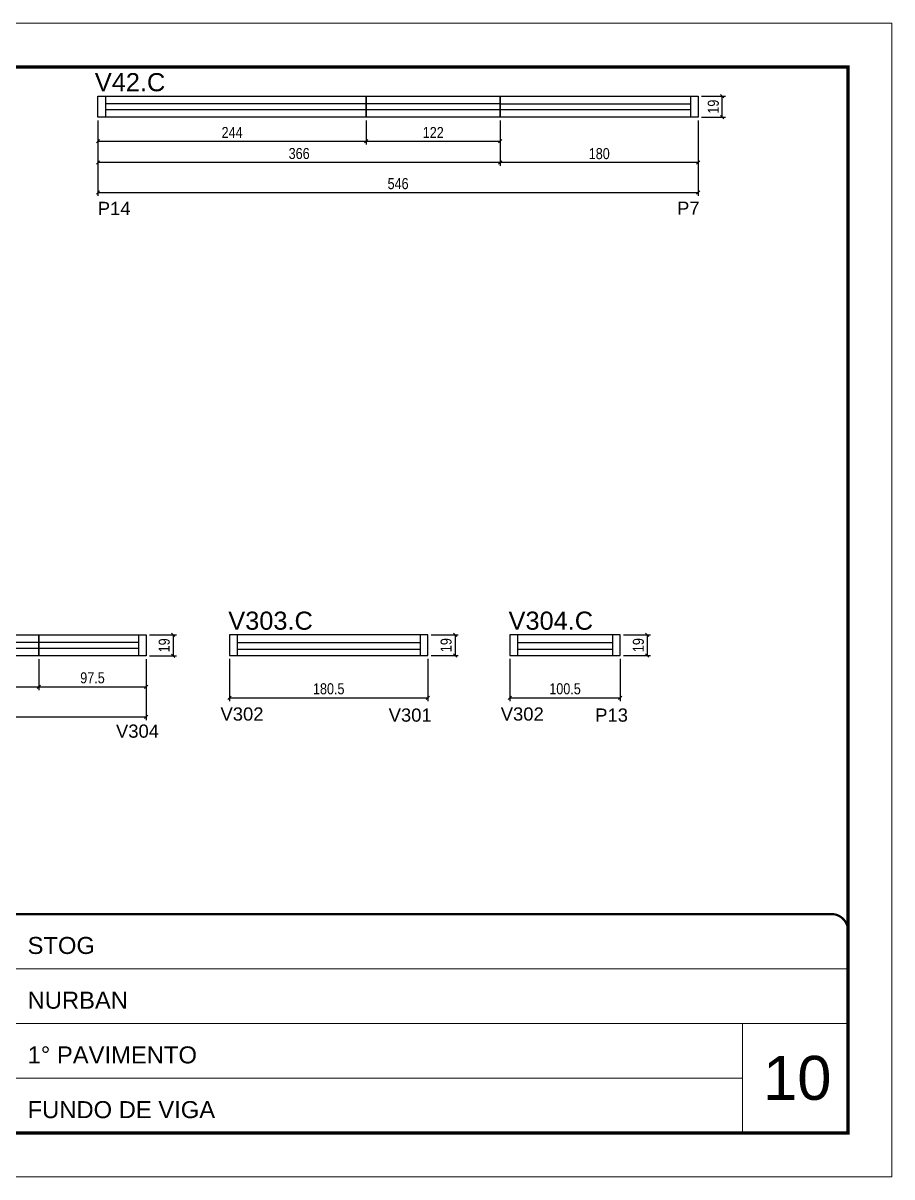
# Model space of a CAD drawing. Header units: millimetres. Extents: x 2455 to 8708, y 366 to 3713.
# Drawn here: x 4747 to 5537, y 366 to 1416 of the extents above; entities that cross this region are included whole.
import ezdxf

# ---------------------------------------------------------------- set-up
doc = ezdxf.new("R2010")
doc.units = ezdxf.units.MM
doc.linetypes.add('CONTINUO', pattern=[0])
doc.linetypes.add('DASHED', pattern=[0.75, 0.5, -0.25])
for name, color, linetype in [('5', 5, 'Continuous'), ('COTA', 241, 'Continuous'), ('NOMENCLATURA', 7, 'Continuous'), ('Painéis', 200, 'Continuous'), ('SARR_2.2x7', 40, 'Continuous')]:
    doc.layers.add(name, color=color, linetype=linetype)
for name, color, linetype, lineweight in [('CARIMBO', 255, 'Continuous', 9), ('Folhas', 255, 'Continuous', 9), ('SARRAFO DE PRESSAO', 251, 'DASHED', 9)]:
    doc.layers.add(name, color=color, linetype=linetype, lineweight=lineweight)
doc.styles.add('ARIAL', font='arial.ttf')
doc.styles.add('COTA TECNICA', font='techl___.ttf', dxfattribs={"height": 10})
doc.styles.add('COTA TECNICA-50', font='techl___.ttf', dxfattribs={"height": 10})
doc.styles.get("Standard").update_dxf_attribs({"font": 'arial.ttf'})
doc.dimstyles.new('COTA PAINEL-50', dxfattribs={"dimtxt": 10, "dimasz": 3, "dimexe": 3, "dimexo": 3, "dimgap": 3, "dimtad": 1, "dimdec": 1, "dimzin": 12, "dimdsep": 46, "dimtxsty": 'COTA TECNICA-50', "dimblk1": 'OBLIQUE', "dimblk2": 'OBLIQUE', "dimsah": 1, "dimcen": 0.9, "dimclrd": 4, "dimclre": 4, "dimclrt": 240, "dimadec": 1, "dimazin": 3, "dimtfac": 1, "dimtdec": 1, "dimtmove": 0, "dimatfit": 3, "dimfxl": 1, "dimtolj": 1, "dimtzin": 12, "dimarcsym": 0})
doc.dimstyles.new('PAINEL', dxfattribs={"dimtxt": 10, "dimasz": 3, "dimexe": 3, "dimexo": 3, "dimgap": 3, "dimtad": 1, "dimdec": 1, "dimzin": 12, "dimdsep": 46, "dimtxsty": 'COTA TECNICA', "dimblk1": 'OBLIQUE', "dimblk2": 'OBLIQUE', "dimsah": 1, "dimcen": 0.9, "dimclrd": 4, "dimclre": 4, "dimclrt": 240, "dimadec": 1, "dimazin": 3, "dimtfac": 1, "dimtdec": 1, "dimtmove": 0, "dimatfit": 3, "dimfxl": 1, "dimtolj": 1, "dimtzin": 12, "dimarcsym": 0})

# ---------------------------------------------------------------- blocks, each defined once
blk = doc.blocks.new('9999999999')
at = {"color": 30, "linetype": 'CONTINUO'}
for p, q in [((98564.6, 34379.6), (99584, 34379.6)), ((98564.6, 34329.8), (99488, 34329.8)), ((99584, 34329.8), (99488, 34329.8)), ((99488, 34329.8), (99488, 34230.2)), ((98564.6, 34280), (99488, 34280))]:
    blk.add_line(p, q, dxfattribs=at)
at = {"color": 30, "linetype": 'CONTINUO', "const_width": 2}
blk.add_lwpolyline([(99584, 34230.2), (99584, 34414.4, 0.414214), (99569, 34429.4), (98229, 34429.4, 0.414214), (98214, 34414.4), (98214, 34245.2, 0.414214), (98229, 34230.2), (99584, 34230.2)], format="xyb", dxfattribs=at)
at = {"layer": 'Folhas'}
blk.add_lwpolyline([(98139, 34190.2), (99624, 34190.2), (99624, 35240.2), (98139, 35240.2)], close=True, dxfattribs=at)
at = {"layer": 'Folhas', "color": 30, "const_width": 3}
blk.add_lwpolyline([(98214, 34230.2), (99584, 34230.2), (99584, 35200.2), (98214, 35200.2)], close=True, dxfattribs=at)
at = {"color": 7, "linetype": 'Continuous', "ltscale": 5, "style": 'ARIAL'}
for s, height, p in [('STOG', 15.48, (98837.7, 34393.1)), ('NURBAN', 15.48, (98837.7, 34343.3)), ('1° PAVIMENTO', 15.483, (98837.7, 34293.5)), ('FUNDO DE VIGA', 15.483, (98837.7, 34243.7))]:
    blk.add_text(s, height=height, dxfattribs=at).set_placement(p)
blk = doc.blocks.new('_Oblique')
at = {"color": 0, "linetype": 'ByBlock', "lineweight": -2}
blk.add_line((-0.5, -0.5), (0.5, 0.5), dxfattribs=at)
blk = doc.blocks.new('*D89')
at = {"layer": 'COTA', "color": 4, "linetype": 'ByBlock', "lineweight": -2, "transparency": 16777216}
for p, q in [((4815, 1327.3), (4815, 1285.9)), ((5181, 1327.3), (5181, 1285.9)), ((5181, 1288.9), (4815, 1288.9))]:
    blk.add_line(p, q, dxfattribs=at)
at = {"layer": 'Defpoints', "color": 0, "linetype": 'ByBlock', "transparency": 16777216}
for p in [(4815, 1330.3), (5181, 1330.3), (4815, 1288.9)]:
    blk.add_point(p, dxfattribs=at)
at = {"layer": 'COTA', "color": 4, "linetype": 'ByBlock', "lineweight": -2, "transparency": 16777216, "xscale": 3, "yscale": 3, "zscale": 3, "rotation": 180}
blk.add_blockref('_Oblique', (4815, 1288.9), dxfattribs=at)
at = {"layer": 'COTA', "color": 4, "linetype": 'ByBlock', "lineweight": -2, "transparency": 16777216, "xscale": 3, "yscale": 3, "zscale": 3}
blk.add_blockref('_Oblique', (5181, 1288.9), dxfattribs=at)
at = {"layer": 'COTA', "color": 240, "linetype": 'ByBlock', "transparency": 16777216, "insert": (4998, 1297.1), "char_height": 10, "attachment_point": 5, "style": 'COTA TECNICA-50'}
blk.add_mtext('\\A1;366', dxfattribs=at)
blk = doc.blocks.new('*D90')
at = {"layer": 'COTA', "color": 4, "linetype": 'ByBlock', "lineweight": -2, "transparency": 16777216}
for p, q in [((4815, 1327.3), (4815, 1305.3)), ((5059, 1327.3), (5059, 1305.3)), ((4815, 1308.3), (5059, 1308.3))]:
    blk.add_line(p, q, dxfattribs=at)
at = {"layer": 'Defpoints', "color": 0, "linetype": 'ByBlock', "transparency": 16777216}
for p in [(4815, 1330.3), (5059, 1330.3), (5059, 1308.3)]:
    blk.add_point(p, dxfattribs=at)
at = {"layer": 'COTA', "color": 4, "linetype": 'ByBlock', "lineweight": -2, "transparency": 16777216, "xscale": 3, "yscale": 3, "zscale": 3, "rotation": 180}
blk.add_blockref('_Oblique', (4815, 1308.3), dxfattribs=at)
at = {"layer": 'COTA', "color": 4, "linetype": 'ByBlock', "lineweight": -2, "transparency": 16777216, "xscale": 3, "yscale": 3, "zscale": 3}
blk.add_blockref('_Oblique', (5059, 1308.3), dxfattribs=at)
at = {"layer": 'COTA', "color": 240, "linetype": 'ByBlock', "transparency": 16777216, "insert": (4937, 1316.3), "char_height": 10, "attachment_point": 5, "style": 'COTA TECNICA-50'}
blk.add_mtext('\\A1;244', dxfattribs=at)
blk = doc.blocks.new('*D91')
at = {"layer": 'COTA', "color": 4, "linetype": 'ByBlock', "lineweight": -2, "transparency": 16777216}
for p, q in [((5059, 1327.3), (5059, 1305.3)), ((5181, 1327.3), (5181, 1305.3)), ((5059, 1308.3), (5181, 1308.3))]:
    blk.add_line(p, q, dxfattribs=at)
at = {"layer": 'Defpoints', "color": 0, "linetype": 'ByBlock', "transparency": 16777216}
for p in [(5059, 1330.3), (5181, 1330.3), (5181, 1308.3)]:
    blk.add_point(p, dxfattribs=at)
at = {"layer": 'COTA', "color": 4, "linetype": 'ByBlock', "lineweight": -2, "transparency": 16777216, "xscale": 3, "yscale": 3, "zscale": 3, "rotation": 180}
blk.add_blockref('_Oblique', (5059, 1308.3), dxfattribs=at)
at = {"layer": 'COTA', "color": 4, "linetype": 'ByBlock', "lineweight": -2, "transparency": 16777216, "xscale": 3, "yscale": 3, "zscale": 3}
blk.add_blockref('_Oblique', (5181, 1308.3), dxfattribs=at)
at = {"layer": 'COTA', "color": 240, "linetype": 'ByBlock', "transparency": 16777216, "insert": (5120, 1316.3), "char_height": 10, "attachment_point": 5, "style": 'COTA TECNICA-50'}
blk.add_mtext('\\A1;122', dxfattribs=at)
blk = doc.blocks.new('*D92')
at = {"layer": 'COTA', "color": 4, "linetype": 'ByBlock', "lineweight": -2, "transparency": 16777216}
for p, q in [((5181, 1327.3), (5181, 1285.9)), ((5361, 1327.3), (5361, 1285.9)), ((5361, 1288.9), (5181, 1288.9))]:
    blk.add_line(p, q, dxfattribs=at)
at = {"layer": 'Defpoints', "color": 0, "linetype": 'ByBlock', "transparency": 16777216}
for p in [(5181, 1330.3), (5361, 1330.3), (5181, 1288.9)]:
    blk.add_point(p, dxfattribs=at)
at = {"layer": 'COTA', "color": 4, "linetype": 'ByBlock', "lineweight": -2, "transparency": 16777216, "xscale": 3, "yscale": 3, "zscale": 3, "rotation": 180}
blk.add_blockref('_Oblique', (5181, 1288.9), dxfattribs=at)
at = {"layer": 'COTA', "color": 4, "linetype": 'ByBlock', "lineweight": -2, "transparency": 16777216, "xscale": 3, "yscale": 3, "zscale": 3}
blk.add_blockref('_Oblique', (5361, 1288.9), dxfattribs=at)
at = {"layer": 'COTA', "color": 240, "linetype": 'ByBlock', "transparency": 16777216, "insert": (5271, 1297), "char_height": 10, "attachment_point": 5, "style": 'COTA TECNICA-50'}
blk.add_mtext('\\A1;180', dxfattribs=at)
blk = doc.blocks.new('*D221')
at = {"layer": 'COTA', "color": 4, "lineweight": -2, "transparency": 16777216}
for p, q in [((4815, 1327.3), (4815, 1258.6)), ((5361, 1327.3), (5361, 1258.6)), ((4815, 1261.6), (5361, 1261.6))]:
    blk.add_line(p, q, dxfattribs=at)
at = {"layer": 'Defpoints', "color": 0, "transparency": 16777216}
for p in [(4815, 1330.3), (5361, 1330.3), (5361, 1261.6)]:
    blk.add_point(p, dxfattribs=at)
at = {"layer": 'COTA', "color": 4, "lineweight": -2, "transparency": 16777216, "xscale": 3, "yscale": 3, "zscale": 3, "rotation": 180}
blk.add_blockref('_Oblique', (4815, 1261.6), dxfattribs=at)
at = {"layer": 'COTA', "color": 4, "lineweight": -2, "transparency": 16777216, "xscale": 3, "yscale": 3, "zscale": 3}
blk.add_blockref('_Oblique', (5361, 1261.6), dxfattribs=at)
at = {"layer": 'COTA', "color": 240, "transparency": 16777216, "insert": (5088, 1269.7), "char_height": 10, "attachment_point": 5, "style": 'COTA TECNICA'}
blk.add_mtext('\\A1;546', dxfattribs=at)
blk = doc.blocks.new('*D222')
at = {"layer": 'COTA', "color": 4, "lineweight": -2, "transparency": 16777216}
for p, q in [((5364, 1349.3), (5385.9, 1349.3)), ((5382.9, 1330.3), (5382.9, 1349.3)), ((5364, 1330.3), (5385.9, 1330.3))]:
    blk.add_line(p, q, dxfattribs=at)
at = {"layer": 'Defpoints', "color": 0, "transparency": 16777216}
for p in [(5361, 1349.3), (5382.9, 1349.3), (5361, 1330.3)]:
    blk.add_point(p, dxfattribs=at)
at = {"layer": 'COTA', "color": 4, "lineweight": -2, "transparency": 16777216, "xscale": 3, "yscale": 3, "zscale": 3}
for p, rotation in [((5382.9, 1349.3), 90), ((5382.9, 1330.3), 270)]:
    blk.add_blockref('_Oblique', p, dxfattribs=dict(at, rotation=rotation))
at = {"layer": 'COTA', "color": 240, "transparency": 16777216, "insert": (5374.8, 1339.8), "char_height": 10, "attachment_point": 5, "rotation": 90, "style": 'COTA TECNICA'}
blk.add_mtext('\\A1;19', dxfattribs=at)
blk = doc.blocks.new('*D267')
at = {"layer": 'COTA', "color": 4, "linetype": 'ByBlock', "lineweight": -2, "transparency": 16777216}
for p, q in [((4517.3, 837.1), (4517.3, 808.8)), ((4761.3, 837.1), (4761.3, 808.8)), ((4517.3, 811.8), (4761.3, 811.8))]:
    blk.add_line(p, q, dxfattribs=at)
at = {"layer": 'Defpoints', "color": 0, "linetype": 'ByBlock', "transparency": 16777216}
for p in [(4517.3, 840.1), (4761.3, 840.1), (4761.3, 811.8)]:
    blk.add_point(p, dxfattribs=at)
at = {"layer": 'COTA', "color": 4, "linetype": 'ByBlock', "lineweight": -2, "transparency": 16777216, "xscale": 3, "yscale": 3, "zscale": 3, "rotation": 180}
blk.add_blockref('_Oblique', (4517.3, 811.8), dxfattribs=at)
at = {"layer": 'COTA', "color": 4, "linetype": 'ByBlock', "lineweight": -2, "transparency": 16777216, "xscale": 3, "yscale": 3, "zscale": 3}
blk.add_blockref('_Oblique', (4761.3, 811.8), dxfattribs=at)
at = {"layer": 'COTA', "color": 240, "linetype": 'ByBlock', "transparency": 16777216, "insert": (4639.3, 819.9), "char_height": 10, "attachment_point": 5, "style": 'COTA TECNICA-50'}
blk.add_mtext('\\A1;244', dxfattribs=at)
blk = doc.blocks.new('*D268')
at = {"layer": 'COTA', "color": 4, "linetype": 'ByBlock', "lineweight": -2, "transparency": 16777216}
for p, q in [((4761.3, 837.1), (4761.3, 808.8)), ((4858.8, 837.1), (4858.8, 808.8)), ((4761.3, 811.8), (4858.8, 811.8))]:
    blk.add_line(p, q, dxfattribs=at)
at = {"layer": 'Defpoints', "color": 0, "linetype": 'ByBlock', "transparency": 16777216}
for p in [(4761.3, 840.1), (4858.8, 840.1), (4858.8, 811.8)]:
    blk.add_point(p, dxfattribs=at)
at = {"layer": 'COTA', "color": 4, "linetype": 'ByBlock', "lineweight": -2, "transparency": 16777216, "xscale": 3, "yscale": 3, "zscale": 3, "rotation": 180}
blk.add_blockref('_Oblique', (4761.3, 811.8), dxfattribs=at)
at = {"layer": 'COTA', "color": 4, "linetype": 'ByBlock', "lineweight": -2, "transparency": 16777216, "xscale": 3, "yscale": 3, "zscale": 3}
blk.add_blockref('_Oblique', (4858.8, 811.8), dxfattribs=at)
at = {"layer": 'COTA', "color": 240, "linetype": 'ByBlock', "transparency": 16777216, "insert": (4810, 820), "char_height": 10, "attachment_point": 5, "style": 'COTA TECNICA-50'}
blk.add_mtext('\\A1;97.5', dxfattribs=at)
blk = doc.blocks.new('*D269')
at = {"layer": 'COTA', "color": 4, "lineweight": -2, "transparency": 16777216}
for p, q in [((4517.3, 837.1), (4517.3, 781.5)), ((4858.8, 837.1), (4858.8, 781.5)), ((4517.3, 784.5), (4858.8, 784.5))]:
    blk.add_line(p, q, dxfattribs=at)
at = {"layer": 'Defpoints', "color": 0, "transparency": 16777216}
for p in [(4517.3, 840.1), (4858.8, 840.1), (4858.8, 784.5)]:
    blk.add_point(p, dxfattribs=at)
at = {"layer": 'COTA', "color": 4, "lineweight": -2, "transparency": 16777216, "xscale": 3, "yscale": 3, "zscale": 3, "rotation": 180}
blk.add_blockref('_Oblique', (4517.3, 784.5), dxfattribs=at)
at = {"layer": 'COTA', "color": 4, "lineweight": -2, "transparency": 16777216, "xscale": 3, "yscale": 3, "zscale": 3}
blk.add_blockref('_Oblique', (4858.8, 784.5), dxfattribs=at)
at = {"layer": 'COTA', "color": 240, "transparency": 16777216, "insert": (4688, 792.7), "char_height": 10, "attachment_point": 5, "style": 'COTA TECNICA'}
blk.add_mtext('\\A1;341.5', dxfattribs=at)
blk = doc.blocks.new('*D270')
at = {"layer": 'COTA', "color": 4, "lineweight": -2, "transparency": 16777216}
for p, q in [((4861.8, 859.1), (4886.4, 859.1)), ((4883.4, 859.1), (4883.4, 840.1)), ((4861.8, 840.1), (4886.4, 840.1))]:
    blk.add_line(p, q, dxfattribs=at)
at = {"layer": 'Defpoints', "color": 0, "transparency": 16777216}
for p in [(4858.8, 859.1), (4858.8, 840.1), (4883.4, 840.1)]:
    blk.add_point(p, dxfattribs=at)
at = {"layer": 'COTA', "color": 4, "lineweight": -2, "transparency": 16777216, "xscale": 3, "yscale": 3, "zscale": 3}
for p, rotation in [((4883.4, 859.1), 90), ((4883.4, 840.1), 270)]:
    blk.add_blockref('_Oblique', p, dxfattribs=dict(at, rotation=rotation))
at = {"layer": 'COTA', "color": 240, "transparency": 16777216, "insert": (4875.3, 849.6), "char_height": 10, "attachment_point": 5, "rotation": 90, "style": 'COTA TECNICA'}
blk.add_mtext('\\A1;19', dxfattribs=at)
blk = doc.blocks.new('*D271')
at = {"layer": 'COTA', "color": 4, "linetype": 'ByBlock', "lineweight": -2, "transparency": 16777216}
for p, q in [((4934.7, 837.3), (4934.7, 798.9)), ((5115.2, 837.3), (5115.2, 798.9)), ((4934.7, 801.9), (5115.2, 801.9))]:
    blk.add_line(p, q, dxfattribs=at)
at = {"layer": 'Defpoints', "color": 0, "linetype": 'ByBlock', "transparency": 16777216}
for p in [(4934.7, 840.3), (5115.2, 840.3), (5115.2, 801.9)]:
    blk.add_point(p, dxfattribs=at)
at = {"layer": 'COTA', "color": 4, "linetype": 'ByBlock', "lineweight": -2, "transparency": 16777216, "xscale": 3, "yscale": 3, "zscale": 3, "rotation": 180}
blk.add_blockref('_Oblique', (4934.7, 801.9), dxfattribs=at)
at = {"layer": 'COTA', "color": 4, "linetype": 'ByBlock', "lineweight": -2, "transparency": 16777216, "xscale": 3, "yscale": 3, "zscale": 3}
blk.add_blockref('_Oblique', (5115.2, 801.9), dxfattribs=at)
at = {"layer": 'COTA', "color": 240, "linetype": 'ByBlock', "transparency": 16777216, "insert": (5024.9, 810), "char_height": 10, "attachment_point": 5, "style": 'COTA TECNICA-50'}
blk.add_mtext('\\A1;180.5', dxfattribs=at)
blk = doc.blocks.new('*D272')
at = {"layer": 'COTA', "color": 4, "lineweight": -2, "transparency": 16777216}
for p, q in [((5118.2, 859.3), (5142.8, 859.3)), ((5139.8, 859.3), (5139.8, 840.3)), ((5118.2, 840.3), (5142.8, 840.3))]:
    blk.add_line(p, q, dxfattribs=at)
at = {"layer": 'Defpoints', "color": 0, "transparency": 16777216}
for p in [(5115.2, 859.3), (5115.2, 840.3), (5139.8, 840.3)]:
    blk.add_point(p, dxfattribs=at)
at = {"layer": 'COTA', "color": 4, "lineweight": -2, "transparency": 16777216, "xscale": 3, "yscale": 3, "zscale": 3}
for p, rotation in [((5139.8, 859.3), 90), ((5139.8, 840.3), 270)]:
    blk.add_blockref('_Oblique', p, dxfattribs=dict(at, rotation=rotation))
at = {"layer": 'COTA', "color": 240, "transparency": 16777216, "insert": (5131.7, 849.8), "char_height": 10, "attachment_point": 5, "rotation": 90, "style": 'COTA TECNICA'}
blk.add_mtext('\\A1;19', dxfattribs=at)
blk = doc.blocks.new('*D274')
at = {"layer": 'COTA', "color": 4, "linetype": 'ByBlock', "lineweight": -2, "transparency": 16777216}
for p, q in [((5189.6, 837.3), (5189.6, 798.9)), ((5290.1, 837.3), (5290.1, 798.9)), ((5189.6, 801.9), (5290.1, 801.9))]:
    blk.add_line(p, q, dxfattribs=at)
at = {"layer": 'Defpoints', "color": 0, "linetype": 'ByBlock', "transparency": 16777216}
for p in [(5189.6, 840.3), (5290.1, 840.3), (5290.1, 801.9)]:
    blk.add_point(p, dxfattribs=at)
at = {"layer": 'COTA', "color": 4, "linetype": 'ByBlock', "lineweight": -2, "transparency": 16777216, "xscale": 3, "yscale": 3, "zscale": 3, "rotation": 180}
blk.add_blockref('_Oblique', (5189.6, 801.9), dxfattribs=at)
at = {"layer": 'COTA', "color": 4, "linetype": 'ByBlock', "lineweight": -2, "transparency": 16777216, "xscale": 3, "yscale": 3, "zscale": 3}
blk.add_blockref('_Oblique', (5290.1, 801.9), dxfattribs=at)
at = {"layer": 'COTA', "color": 240, "linetype": 'ByBlock', "transparency": 16777216, "insert": (5239.9, 810), "char_height": 10, "attachment_point": 5, "style": 'COTA TECNICA-50'}
blk.add_mtext('\\A1;100.5', dxfattribs=at)
blk = doc.blocks.new('*D273')
at = {"layer": 'COTA', "color": 4, "lineweight": -2, "transparency": 16777216}
for p, q in [((5293.1, 859.3), (5317.7, 859.3)), ((5314.7, 859.3), (5314.7, 840.3)), ((5293.1, 840.3), (5317.7, 840.3))]:
    blk.add_line(p, q, dxfattribs=at)
at = {"layer": 'Defpoints', "color": 0, "transparency": 16777216}
for p in [(5290.1, 859.3), (5290.1, 840.3), (5314.7, 840.3)]:
    blk.add_point(p, dxfattribs=at)
at = {"layer": 'COTA', "color": 4, "lineweight": -2, "transparency": 16777216, "xscale": 3, "yscale": 3, "zscale": 3}
for p, rotation in [((5314.7, 859.3), 90), ((5314.7, 840.3), 270)]:
    blk.add_blockref('_Oblique', p, dxfattribs=dict(at, rotation=rotation))
at = {"layer": 'COTA', "color": 240, "transparency": 16777216, "insert": (5306.6, 849.8), "char_height": 10, "attachment_point": 5, "rotation": 90, "style": 'COTA TECNICA'}
blk.add_mtext('\\A1;19', dxfattribs=at)

msp = doc.modelspace()

# ---------------------------------------------------------------- linework, layer by layer
at = {"layer": 'Painéis'}
for points in [[(5058.99, 1330.3), (4814.99, 1330.3), (4814.99, 1349.3), (5058.99, 1349.3)], [(5058.99, 1349.3), (5180.99, 1349.3), (5180.99, 1330.3), (5058.99, 1330.3)], [(5180.99, 1349.3), (5360.98, 1349.3), (5360.98, 1330.3), (5180.99, 1330.3)], [(4761.28, 840.08), (4517.28, 840.08), (4517.28, 859.08), (4761.28, 859.08)], [(4761.28, 859.08), (4858.78, 859.08), (4858.78, 840.08), (4761.28, 840.08)]]:
    msp.add_lwpolyline(points, close=True, dxfattribs=at)
at = {"layer": 'Painéis', "linetype": 'ByBlock'}
for points in [[(4934.66, 859.27), (4934.66, 840.27), (5115.16, 840.27), (5115.16, 859.27)], [(5189.62, 859.27), (5189.62, 840.27), (5290.12, 840.27), (5290.12, 859.27)]]:
    msp.add_lwpolyline(points, close=True, dxfattribs=at)
at = {"layer": 'SARR_2.2x7', "linetype": 'Continuous'}
for p, q in [((4821.99, 1349.3), (4821.99, 1330.3)), ((5353.98, 1349.3), (5353.98, 1330.3)), ((5180.99, 1342.3), (4821.99, 1342.3)), ((4821.99, 1337.3), (5180.99, 1337.3)), ((5180.99, 1342.3), (5353.98, 1342.3)), ((5180.99, 1337.3), (5353.98, 1337.3)), ((4761.28, 852.08), (4524.28, 852.08)), ((4851.77, 852.08), (4761.28, 852.08)), ((4851.77, 859.08), (4851.77, 840.08)), ((4941.66, 859.27), (4941.66, 840.27)), ((4941.66, 852.27), (5108.16, 852.27)), ((5108.16, 859.27), (5108.16, 840.27)), ((5196.62, 859.27), (5196.62, 840.27)), ((5196.62, 852.27), (5283.12, 852.27)), ((5283.12, 859.27), (5283.12, 840.27)), ((4524.28, 847.08), (4761.28, 847.08)), ((4761.28, 847.08), (4851.77, 847.08)), ((4941.66, 846.27), (5108.16, 846.27)), ((5196.62, 846.27), (5283.12, 846.27))]:
    msp.add_line(p, q, dxfattribs=at)

# ---------------------------------------------------------------- block references
at = {"layer": 'SARRAFO DE PRESSAO', "color": 6, "linetype": 'ByBlock'}
msp.add_blockref('9999999999', (-94086.74, -33824.34), dxfattribs=at)

# ---------------------------------------------------------------- texts
at = {"layer": '5', "linetype": 'Continuous'}
for s, p in [('P14', (4814.8, 1241.21)), ('P7', (5341.79, 1241.39)), ('V302', (4926.44, 781.1)), ('V301', (5079.42, 780.14)), ('V302', (5181.4, 781.1)), ('P13', (5267.3, 780.14)), ('V304', (4831.37, 765.54))]:
    msp.add_text(s, height=12, rotation=359.99996, dxfattribs=at).set_placement(p)
at = {"layer": 'CARIMBO', "style": 'ARIAL'}
msp.add_text('10', height=40, dxfattribs=at).set_placement((5420.1, 436.01))
at = {"layer": 'NOMENCLATURA', "linetype": 'Continuous'}
for s, p in [('V42.C', (4812.15, 1353.82)), ('V303.C', (4933.55, 863.8)), ('V304.C', (5188.51, 863.8))]:
    msp.add_text(s, height=16.5, dxfattribs=at).set_placement(p)

# ---------------------------------------------------------------- dimensions: what is measured, and where the dimension line sits
at = {"layer": 'COTA'}
for base, p1, p2, picture, middle in [((5382.85, 1349.3), (5360.98, 1330.3), (5360.98, 1349.3), '*D222', (5374.76, 1339.8)), ((4883.38, 840.08), (4858.78, 859.08), (4858.78, 840.08), '*D270', (4875.29, 849.58)), ((5139.77, 840.27), (5115.16, 859.27), (5115.16, 840.27), '*D272', (5131.68, 849.77)), ((5314.73, 840.27), (5290.12, 859.27), (5290.12, 840.27), '*D273', (5306.64, 849.77))]:
    dim = msp.add_linear_dim(base=base, p1=p1, p2=p2, angle=90, dimstyle='PAINEL', dxfattribs=at)
    dim.commit()
    dim.dimension.update_dxf_attribs({"geometry": picture, "text_midpoint": middle})
at = {"layer": 'COTA', "color": 1, "linetype": 'ByBlock'}
for base, p1, p2, picture, middle in [((4814.99, 1288.91), (5180.99, 1330.3), (4814.99, 1330.3), '*D89', (4997.99, 1297.13)), ((5058.99, 1308.25), (4814.99, 1330.3), (5058.99, 1330.3), '*D90', (4936.99, 1316.33)), ((5180.99, 1308.25), (5058.99, 1330.3), (5180.99, 1330.3), '*D91', (5119.99, 1316.31)), ((5180.99, 1288.91), (5360.98, 1330.3), (5180.99, 1330.3), '*D92', (5270.98, 1297.03)), ((4761.28, 811.83), (4517.28, 840.08), (4761.28, 840.08), '*D267', (4639.28, 819.91)), ((4858.77, 811.83), (4761.28, 840.08), (4858.77, 840.08), '*D268', (4810.02, 819.97)), ((5115.16, 801.91), (4934.66, 840.27), (5115.16, 840.27), '*D271', (5024.91, 810.05)), ((5290.12, 801.91), (5189.62, 840.27), (5290.12, 840.27), '*D274', (5239.87, 810.02))]:
    dim = msp.add_linear_dim(base=base, p1=p1, p2=p2, dimstyle='COTA PAINEL-50', override={"dimarcsym": 1}, dxfattribs=at)
    dim.commit()
    dim.dimension.update_dxf_attribs({"geometry": picture, "text_midpoint": middle})
at = {"layer": 'COTA', "color": 5}
for base, p1, p2, picture, middle in [((5360.98, 1261.59), (4814.99, 1330.3), (5360.98, 1330.3), '*D221', (5087.98, 1269.7)), ((4858.77, 784.51), (4517.28, 840.08), (4858.77, 840.08), '*D269', (4688.02, 792.73))]:
    dim = msp.add_linear_dim(base=base, p1=p1, p2=p2, dimstyle='PAINEL', dxfattribs=at)
    dim.commit()
    dim.dimension.update_dxf_attribs({"geometry": picture, "text_midpoint": middle})

doc.saveas('drawing.dxf')
